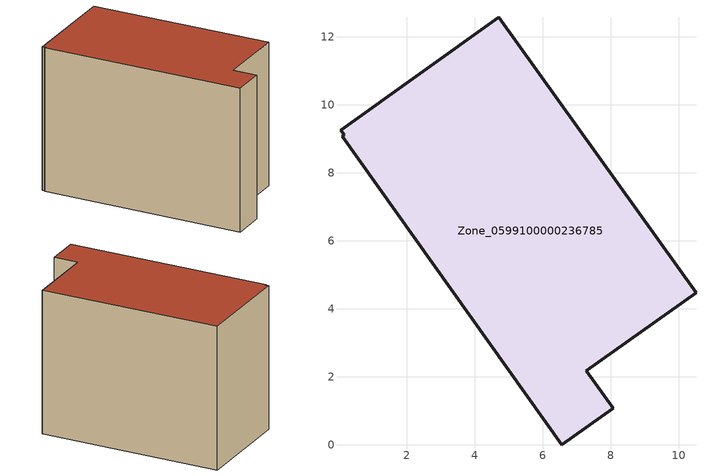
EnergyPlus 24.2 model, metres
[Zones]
Zone_0599100000236785
 floor ground (C_G): 6.57,0 0.1,9.07 0.16,9.12 0.06,9.26 4.71,12.58 10.51,4.48 7.29,2.18 8.08,1.08 z0
 wall outside (C_F): 6.57,0 8.08,1.08 7.29,2.18 10.51,4.48 4.71,12.58 0.06,9.26 0.16,9.12 0.1,9.07 6.57,0 z0:7.99
 roof outside (C_R): 0.1,9.07 6.57,0 8.08,1.08 7.29,2.18 10.51,4.48 4.71,12.58 0.06,9.26 0.16,9.12 z7.99
[BUILDING]
Pand.0599100000236785: North Axis=0; Terrain=City; Loads Convergence Tolerance Value=0.04; Temperature Convergence Tolerance Value=0.4; Solar Distribution=FullExterior; Maximum Number of Warmup Days=25; Minimum Number of Warmup Days=1
[Site:Location]
Rotterdam.The.Hague.AP_ZH_NLD Design_Conditions: Latitude=51.96; Longitude=4.45; Time Zone=1; Elevation=-4.5
[SITE:GROUNDTEMPERATURE:BUILDINGSURFACE]
18, 18, 18, 18, 18, 18, 18, 18, 18, 18, 18, 18
[MATERIAL] Thermal Absorptance=0.9; Solar Absorptance=0.7; Visible Absorptance=0.7
Name | Roughness | Thickness | Conductivity | Density | Specific Heat
G.TI.1975-1991 | MediumSmooth | 0.15 | 0.288461 | 540 | 1210
F.TI.1975-1991 | Rough | 0.3 | 0.230769 | 1920 | 840
R.TI.1975-1991 | MediumRough | 0.2 | 0.153846 | 1500 | 1000
[CONSTRUCTION]
C_G: G.TI.1975-1991
C_F: F.TI.1975-1991
C_R: R.TI.1975-1991
[ZONE]
Zone_0599100000236785: Type=1; Multiplier=1; Ceiling Height=Autocalculate; Volume=Autocalculate; Floor Area=autocalculate; Part of Total Floor Area=Yes
[ZONEINFILTRATION:DESIGNFLOWRATE]
Infil_Zone_0599100000236785: Zone or ZoneList or Space or SpaceList=Zone_0599100000236785; Schedule=AlwaysOn; Design Flow Rate Calculation Method=Flow/Area; Flow Rate per Floor Area=0.003; Constant Term Coefficient=1; Temperature Term Coefficient=0; Velocity Term Coefficient=0; Velocity Squared Term Coefficient=0
[HVACTEMPLATE:ZONE:IDEALLOADSAIRSYSTEM]
Zone_0599100000236785: Maximum Heating Supply Air Temperature=50; Minimum Cooling Supply Air Temperature=13; Maximum Heating Supply Air Humidity Ratio=0.0156; Minimum Cooling Supply Air Humidity Ratio=0.0077; Heating Limit=NoLimit; Cooling Limit=NoLimit; Dehumidification Control Type=ConstantSensibleHeatRatio; Cooling Sensible Heat Ratio=0.7; Dehumidification Setpoint=60; Humidification Control Type=None; Humidification Setpoint=30; Outdoor Air Method=None; Outdoor Air Flow Rate per Person=0.00944; Outdoor Air Flow Rate per Zone Floor Area=0; Outdoor Air Flow Rate per Zone=0; Demand Controlled Ventilation Type=None; Outdoor Air Economizer Type=NoEconomizer; Heat Recovery Type=None; Sensible Heat Recovery Effectiveness=0.7; Latent Heat Recovery Effectiveness=0.65
[ZONECONTROL:THERMOSTAT]
ThermostatControl_Zone_0599100000236785: Zone or ZoneList=Zone_0599100000236785; Control Type Schedule=DualSetpointControlType; Control 1=Thermostat_Zone_0599100000236785; Temperature Difference Between Cutout And Setpoint=0
[THERMOSTATSETPOINT:DUALSETPOINT]
Thermostat_Zone_0599100000236785: Heating Setpoint Temperature Schedule=HeatingSetpoint_Zone_0599100000236785; Cooling Setpoint Temperature Schedule=CoolingSetpoint_Zone_0599100000236785
[SCHEDULE:COMPACT]
HeatingSetpoint_Zone_0599100000236785: Through: 12/31, For: AllDays, Until: 24:00, 21
CoolingSetpoint_Zone_0599100000236785: Through: 12/31, For: AllDays, Until: 24:00, 24
DualSetpointControlType: Through: 12/31, For: AllDays, Until: 24:00, 4
AlwaysOn: Through: 12/31, For: AllDays, Until: 24:00, 1
